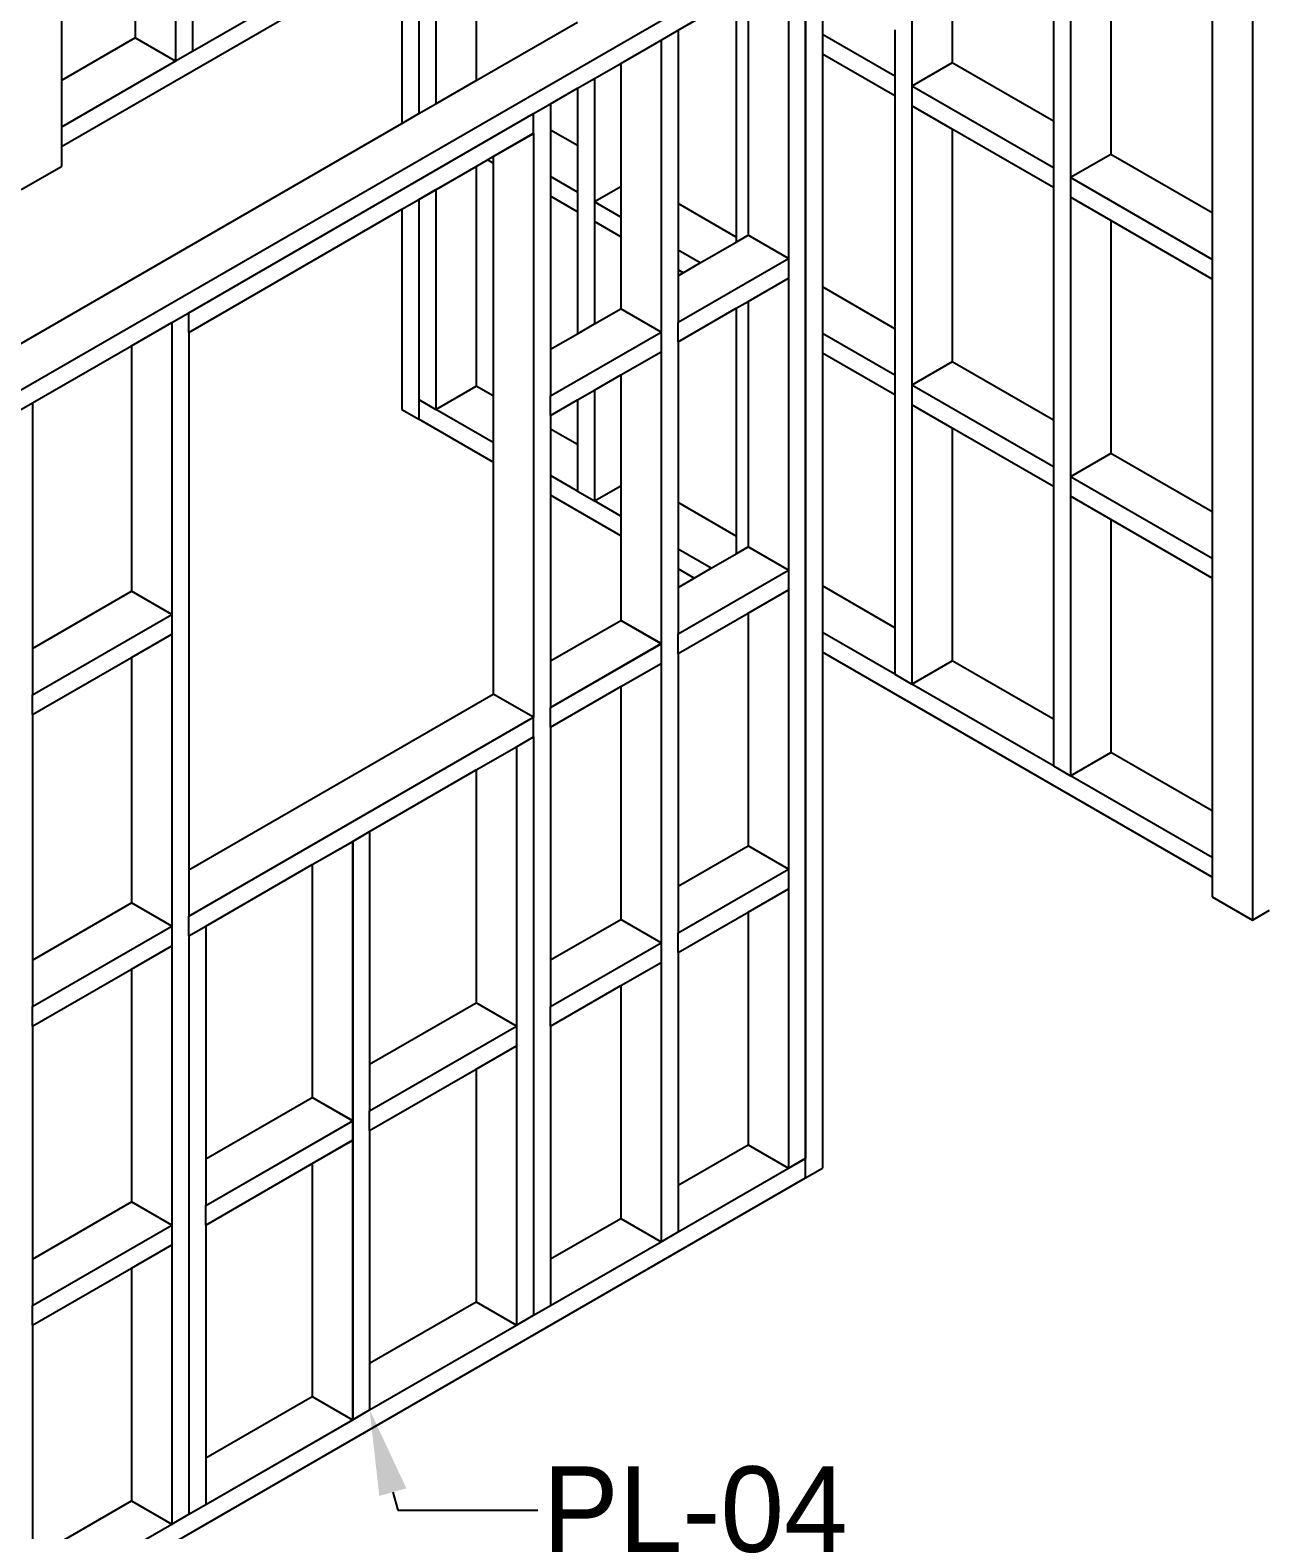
# Model space of a CAD drawing. Header units: millimetres. Extents: x 19458 to 19801, y 4351 to 4752.
# Drawn here: x 19542.993 to 19544.939, y 4521.042 to 4523.411 of the extents above; entities that cross this region are included whole.
import ezdxf
from ezdxf import colors
from ezdxf.entities.mleader import LeaderData, LeaderLine
from ezdxf.math import Vec2, Vec3

# ---------------------------------------------------------------- set-up
doc = ezdxf.new("R2010")
doc.units = ezdxf.units.MM
for name, color, linetype in [('0 @ 0.75', 7, 'Continuous'), ('cotas', 1, 'Continuous'), ('cotas @ 300', 1, 'Continuous'), ('cotas @ 400', 1, 'Continuous'), ('cotas @ 500', 1, 'Continuous')]:
    doc.layers.add(name, color=color, linetype=linetype)
doc.styles.add('century gothic', font='GOTHIC.TTF')
doc.styles.add('COTAS SMC', font='GOTHIC.TTF')
doc.dimstyles.new('ANOTATIVE 100 SMCONSTRUCCIONES', dxfattribs={"dimscale": 0, "dimtxt": 0.18, "dimasz": 0.15, "dimexe": 0.18, "dimexo": 0.09, "dimgap": 0.1, "dimtad": 1, "dimzin": 0, "dimdsep": 46, "dimtxsty": 'century gothic', "dimblk1": 'FLECHA1', "dimblk2": 'FLECHA1', "dimsah": 1, "dimcen": 0.18, "dimdle": 0.075, "dimclrd": 1, "dimclre": 1, "dimclrt": 2, "dimaunit": 1, "dimadec": 0, "dimazin": 0, "dimtfac": 0.75, "dimtix": 1, "dimtmove": 2, "dimatfit": 3, "dimfxl": 0.09, "dimtvp": 1.5, "dimtfill": 1, "dimtolj": 1, "dimtzin": 0, "dimarcsym": 0})
doc.dimstyles.new('PIES SMCONSTRUCCIONES', dxfattribs={"dimscale": 0, "dimtxt": 0.18, "dimasz": 0.2, "dimexe": 0.18, "dimexo": 0, "dimgap": 0.1, "dimtad": 1, "dimdec": 0, "dimlfac": 39.370079, "dimzin": 0, "dimdsep": 46, "dimlunit": 4, "dimtxsty": 'COTAS SMC', "dimblk1": 'FLECHA1', "dimblk2": 'FLECHA1', "dimsah": 1, "dimcen": 0.2, "dimdle": 0.075, "dimclrd": 1, "dimclre": 1, "dimclrt": 2, "dimaunit": 1, "dimadec": 0, "dimazin": 0, "dimtfac": 0.75, "dimtdec": 0, "dimtix": 1, "dimtmove": 2, "dimatfit": 3, "dimfxl": 0.09, "dimtvp": 1.5, "dimtfill": 1, "dimtolj": 1, "dimtzin": 0, "dimarcsym": 0})

# ---------------------------------------------------------------- blocks, each defined once
blk = doc.blocks.new('FLECHA1')
at = {"color": 4}
blk.add_line((-0.246176, -0.248081), (0.248081, 0.25), dxfattribs=at)
at = {"color": 1}
blk.add_line((-1, 0), (0.496162, 0), dxfattribs=at)
blk = doc.blocks.new('*D1568')
at = {"layer": 'cotas', "color": 1, "lineweight": -2, "transparency": 16777216}
for p, q in [((19614.326, 4625.8448), (19614.326, 4700.8448)), ((19570.9836, 4550.8448), (19524.326, 4550.8448)), ((19614.326, 4548.4298), (19614.326, 4550.8448)), ((19570.5339, 4548.4298), (19524.326, 4548.4298)), ((19614.326, 4473.4298), (19614.326, 4398.4298))]:
    blk.add_line(p, q, dxfattribs=at)
at = {"layer": 'Defpoints', "color": 0, "transparency": 16777216}
for p in [(19614.326, 4550.8448), (19615.9836, 4550.8448), (19615.5339, 4548.4298)]:
    blk.add_point(p, dxfattribs=at)
at = {"layer": 'cotas', "color": 1, "lineweight": -2, "transparency": 16777216, "xscale": 75, "yscale": 75, "zscale": 75}
for p, rotation in [((19614.326, 4550.8448), 270), ((19614.326, 4548.4298), 90)]:
    blk.add_blockref('FLECHA1', p, dxfattribs=dict(at, rotation=rotation))
at = {"layer": 'cotas', "color": 2, "transparency": 16777216, "insert": (19517.3376, 4549.6373), "char_height": 90, "attachment_point": 5, "rotation": 90, "style": 'century gothic', "bg_fill": 3, "box_fill_scale": 1.1, "bg_fill_color": 256, "bg_fill_true_color": 13158600, "bg_fill_transparency": 0}
blk.add_mtext('\\A1;2.42', dxfattribs=at)
blk = doc.blocks.new('*D1614')
at = {"layer": 'cotas', "color": 1, "lineweight": -2, "transparency": 16777216}
for p, q in [((19614.326, 4595.8448), (19614.326, 4640.8448)), ((19588.9836, 4550.8448), (19560.326, 4550.8448)), ((19614.326, 4548.4298), (19614.326, 4550.8448)), ((19588.5339, 4548.4298), (19560.326, 4548.4298)), ((19614.326, 4503.4298), (19614.326, 4458.4298))]:
    blk.add_line(p, q, dxfattribs=at)
at = {"layer": 'Defpoints', "color": 0, "transparency": 16777216}
for p in [(19614.326, 4550.8448), (19615.9836, 4550.8448), (19615.5339, 4548.4298)]:
    blk.add_point(p, dxfattribs=at)
at = {"layer": 'cotas', "color": 1, "lineweight": -2, "transparency": 16777216, "xscale": 45, "yscale": 45, "zscale": 45}
for p, rotation in [((19614.326, 4550.8448), 270), ((19614.326, 4548.4298), 90)]:
    blk.add_blockref('FLECHA1', p, dxfattribs=dict(at, rotation=rotation))
at = {"layer": 'cotas', "color": 2, "transparency": 16777216, "insert": (19556.133, 4549.6373), "char_height": 54, "attachment_point": 5, "rotation": 90, "style": 'century gothic', "bg_fill": 3, "box_fill_scale": 1.1, "bg_fill_color": 256, "bg_fill_true_color": 13158600, "bg_fill_transparency": 0}
blk.add_mtext('\\A1;2.42', dxfattribs=at)
blk = doc.blocks.new('*D1620')
at = {"layer": 'cotas', "color": 1, "lineweight": -2, "transparency": 16777216}
for p, q in [((19614.326, 4610.8448), (19614.326, 4670.8448)), ((19579.9836, 4550.8448), (19542.326, 4550.8448)), ((19614.326, 4548.4298), (19614.326, 4550.8448)), ((19579.5339, 4548.4298), (19542.326, 4548.4298)), ((19614.326, 4488.4298), (19614.326, 4428.4298))]:
    blk.add_line(p, q, dxfattribs=at)
at = {"layer": 'Defpoints', "color": 0, "transparency": 16777216}
for p in [(19614.326, 4550.8448), (19615.9836, 4550.8448), (19615.5339, 4548.4298)]:
    blk.add_point(p, dxfattribs=at)
at = {"layer": 'cotas', "color": 1, "lineweight": -2, "transparency": 16777216, "xscale": 60, "yscale": 60, "zscale": 60}
for p, rotation in [((19614.326, 4550.8448), 270), ((19614.326, 4548.4298), 90)]:
    blk.add_blockref('FLECHA1', p, dxfattribs=dict(at, rotation=rotation))
at = {"layer": 'cotas', "color": 2, "transparency": 16777216, "insert": (19536.7353, 4549.6373), "char_height": 72, "attachment_point": 5, "rotation": 90, "style": 'century gothic', "bg_fill": 3, "box_fill_scale": 1.1, "bg_fill_color": 256, "bg_fill_true_color": 13158600, "bg_fill_transparency": 0}
blk.add_mtext('\\A1;2.42', dxfattribs=at)
blk = doc.blocks.new('*D1623')
at = {"layer": 'cotas', "color": 1, "lineweight": -2, "transparency": 16777216}
for p, q in [((19620.0128, 4651.7533), (19620.0128, 4751.7533)), ((19620.4168, 4551.7533), (19530.0128, 4551.7533)), ((19620.0128, 4550.5333), (19620.0128, 4551.7533)), ((19620.4168, 4550.5333), (19530.0128, 4550.5333)), ((19620.0128, 4450.5333), (19620.0128, 4350.5333))]:
    blk.add_line(p, q, dxfattribs=at)
at = {"layer": 'Defpoints', "color": 0, "transparency": 16777216}
for p in [(19620.0128, 4551.7533), (19620.4168, 4551.7533), (19620.4168, 4550.5333)]:
    blk.add_point(p, dxfattribs=at)
at = {"layer": 'cotas', "color": 1, "lineweight": -2, "transparency": 16777216, "xscale": 100, "yscale": 100, "zscale": 100}
for p, rotation in [((19620.0128, 4551.7533), 270), ((19620.0128, 4550.5333), 90)]:
    blk.add_blockref('FLECHA1', p, dxfattribs=dict(at, rotation=rotation))
at = {"layer": 'cotas', "color": 2, "transparency": 16777216, "insert": (19523.8809, 4551.1433), "char_height": 90, "attachment_point": 5, "rotation": 90, "style": 'COTAS SMC', "bg_fill": 3, "box_fill_scale": 1.1, "bg_fill_color": 256, "bg_fill_true_color": 13158600, "bg_fill_transparency": 0}
blk.add_mtext("\\A1;4'", dxfattribs=at)
blk = doc.blocks.new('*D1667')
at = {"layer": 'cotas', "color": 1, "lineweight": -2, "transparency": 16777216}
for p, q in [((19620.0128, 4611.7533), (19620.0128, 4671.7533)), ((19620.4168, 4551.7533), (19566.0128, 4551.7533)), ((19620.0128, 4550.5333), (19620.0128, 4551.7533)), ((19620.4168, 4550.5333), (19566.0128, 4550.5333)), ((19620.0128, 4490.5333), (19620.0128, 4430.5333))]:
    blk.add_line(p, q, dxfattribs=at)
at = {"layer": 'Defpoints', "color": 0, "transparency": 16777216}
for p in [(19620.0128, 4551.7533), (19620.4168, 4551.7533), (19620.4168, 4550.5333)]:
    blk.add_point(p, dxfattribs=at)
at = {"layer": 'cotas', "color": 1, "lineweight": -2, "transparency": 16777216, "xscale": 60, "yscale": 60, "zscale": 60}
for p, rotation in [((19620.0128, 4551.7533), 270), ((19620.0128, 4550.5333), 90)]:
    blk.add_blockref('FLECHA1', p, dxfattribs=dict(at, rotation=rotation))
at = {"layer": 'cotas', "color": 2, "transparency": 16777216, "insert": (19562.3337, 4551.1433), "char_height": 54, "attachment_point": 5, "rotation": 90, "style": 'COTAS SMC', "bg_fill": 3, "box_fill_scale": 1.1, "bg_fill_color": 256, "bg_fill_true_color": 13158600, "bg_fill_transparency": 0}
blk.add_mtext("\\A1;4'", dxfattribs=at)
blk = doc.blocks.new('*D1673')
at = {"layer": 'cotas', "color": 1, "lineweight": -2, "transparency": 16777216}
for p, q in [((19620.0128, 4631.7533), (19620.0128, 4711.7533)), ((19620.4168, 4551.7533), (19548.0128, 4551.7533)), ((19620.0128, 4550.5333), (19620.0128, 4551.7533)), ((19620.4168, 4550.5333), (19548.0128, 4550.5333)), ((19620.0128, 4470.5333), (19620.0128, 4390.5333))]:
    blk.add_line(p, q, dxfattribs=at)
at = {"layer": 'Defpoints', "color": 0, "transparency": 16777216}
for p in [(19620.0128, 4551.7533), (19620.4168, 4551.7533), (19620.4168, 4550.5333)]:
    blk.add_point(p, dxfattribs=at)
at = {"layer": 'cotas', "color": 1, "lineweight": -2, "transparency": 16777216, "xscale": 80, "yscale": 80, "zscale": 80}
for p, rotation in [((19620.0128, 4551.7533), 270), ((19620.0128, 4550.5333), 90)]:
    blk.add_blockref('FLECHA1', p, dxfattribs=dict(at, rotation=rotation))
at = {"layer": 'cotas', "color": 2, "transparency": 16777216, "insert": (19543.1073, 4551.1433), "char_height": 72, "attachment_point": 5, "rotation": 90, "style": 'COTAS SMC', "bg_fill": 3, "box_fill_scale": 1.1, "bg_fill_color": 256, "bg_fill_true_color": 13158600, "bg_fill_transparency": 0}
blk.add_mtext("\\A1;4'", dxfattribs=at)
blk = doc.blocks.new('ISO GENERAL')
at = {"color": 250}
for p, q in [((0.557, 2.1133), (0.557, 0.6673)), ((1.8729, 1.3225), (1.8729, -0.6061)), ((0.1728, 1.1912), (0.1728, 0.75)), ((0.1092, 1.1544), (0.1092, 0.7868)), ((0.5839, 1.1136), (0.5839, 0.6828)), ((-0.0073, 1.0872), (-0.0073, 0.7195)), ((1.3989, 1.0488), (1.3989, 0.7475)), ((1.5588, 1.0532), (1.5588, 0.6552)), ((1.5857, 1.0376), (1.5857, 0.5662)), ((1.3352, 1.0121), (1.3352, 0.7108)), ((1.6493, 1.0009), (1.6493, 0.6029)), ((0.6475, 0.9931), (0.6475, 0.7195)), ((-0.8208, -0.2017), (1.1672, 0.9461)), ((0.5301, 0.9253), (-0.0073, 0.615)), ((0.5301, 0.9253), (0.5301, 0.6518)), ((1.1672, -1.0135), (1.1672, 0.9461)), ((1.1672, 0.9151), (1.1672, -0.9825)), ((1.8093, 0.9085), (1.8093, 0.5106)), ((0.4165, 0.8907), (0.1997, 0.7655)), ((1.1404, 0.8996), (1.1404, 0.4385)), ((1.0767, 0.8628), (1.0767, 0.4752)), ((1.1941, 0.8658), (1.1941, 0.7923)), ((0.1997, 0.839), (0.1997, 0.7655)), ((0.9661, 0.7989), (1.0474, 0.8459)), ((1.0579, 0.8399), (1.0579, 0.4722)), ((0.6475, 0.7195), (0.8074, 0.8119)), ((0.1092, 0.7868), (-0.0073, 0.7195)), ((0.1728, 0.75), (0.1092, 0.7868)), ((0.8755, 0.7467), (0.9392, 0.7834)), ((0.9392, 0.7834), (0.9661, 0.7989)), ((0.9392, 0.7834), (0.9392, 0.3223)), ((0.9661, 0.7989), (0.9661, 0.5252)), ((1.3084, 0.7263), (1.1941, 0.7923)), ((1.1941, 0.7923), (1.1941, 0.7613)), ((1.3084, 0.7998), (1.3084, 0.7263)), ((0.1997, 0.7655), (0.1728, 0.75)), ((1.3084, 0.6953), (1.1941, 0.7613)), ((1.1941, 0.7613), (1.1941, 0.3936)), ((0.1728, 0.75), (-0.0073, 0.6461)), ((0.8343, 0.7229), (0.8755, 0.7467)), ((0.8755, 0.7467), (0.8755, 0.5516)), ((1.3989, 0.7475), (1.3352, 0.7108)), ((1.5588, 0.6552), (1.3989, 0.7475)), ((-0.0073, 0.7195), (-0.0073, 0.6461)), ((0.5839, 0.6828), (0.6475, 0.7195)), ((0.8074, 0.7074), (0.8343, 0.7229)), ((0.8343, 0.7229), (0.8343, 0.5278)), ((1.3084, 0.7263), (1.3084, 0.6953)), ((1.5588, 0.5817), (1.3352, 0.7108)), ((1.3352, 0.7108), (1.3352, 0.6798)), ((0.7649, 0.6828), (0.8074, 0.7074)), ((0.8074, 0.7074), (0.8074, 0.6168)), ((1.3084, 0.6953), (1.3084, 0.3276)), ((0.1935, 0.3529), (0.738, 0.6673)), ((0.5301, 0.6518), (0.557, 0.6673)), ((0.557, 0.6673), (0.5839, 0.6828)), ((0.738, 0.6673), (0.7649, 0.6828)), ((0.738, 0.6362), (0.738, 0.6673)), ((0.7649, 0.6828), (0.7649, 0.6414)), ((1.3989, 0.643), (1.3352, 0.6798)), ((1.3352, 0.6798), (1.3352, 0.2386)), ((-0.8844, -0.1649), (0.5301, 0.6518)), ((-0.0073, 0.6461), (-0.0073, 0.615)), ((0.8074, 0.6168), (0.7649, 0.6414)), ((0.7649, 0.6414), (0.7649, 0.5679)), ((1.3989, 0.643), (1.3989, 0.2754)), ((1.5588, 0.5507), (1.3989, 0.643)), ((1.5588, 0.6552), (1.5588, 0.5817)), ((0.6744, 0.5995), (0.738, 0.6362)), ((0.738, 0.6362), (0.738, -0.2859)), ((0.8074, 0.6168), (0.8074, 0.5433)), ((-0.0073, 0.615), (-0.0073, 0.584)), ((0.6475, 0.584), (0.6654, 0.5943)), ((0.6654, 0.5943), (0.6744, 0.5995)), ((0.6744, 0.5891), (0.6654, 0.5943)), ((0.6744, 0.5995), (0.6744, 0.5891)), ((1.6493, 0.6029), (1.5857, 0.5662)), ((1.8093, 0.5106), (1.6493, 0.6029)), ((-0.0709, 0.5473), (-0.0073, 0.584)), ((0.5839, 0.5472), (0.6475, 0.584)), ((0.6475, 0.584), (0.6475, 0.237)), ((0.6744, 0.5891), (0.6744, 0.2215)), ((1.5588, 0.5817), (1.5588, 0.5507)), ((0.557, 0.5317), (0.5839, 0.5472)), ((0.5839, 0.5472), (0.5839, 0.2002)), ((0.8074, 0.5433), (0.7649, 0.5679)), ((0.7649, 0.5679), (0.7649, 0.5369)), ((0.8755, 0.5516), (0.8343, 0.5278)), ((0.8755, 0.5516), (0.8755, 0.504)), ((1.5588, 0.5507), (1.5588, 0.183)), ((1.8093, 0.4371), (1.5857, 0.5662)), ((1.5857, 0.5662), (1.5857, 0.5352)), ((0.5301, 0.5162), (0.557, 0.5317)), ((0.557, 0.5317), (0.557, 0.2158)), ((0.8074, 0.5123), (0.7649, 0.5369)), ((0.7649, 0.5369), (0.7649, 0.2952)), ((0.8074, 0.5433), (0.8074, 0.5123)), ((0.8755, 0.504), (0.8343, 0.5278)), ((0.8343, 0.5278), (0.8343, 0.4968)), ((1.0579, 0.4722), (0.9661, 0.5252)), ((0.9661, 0.5252), (0.9661, 0.4518)), ((1.6493, 0.4984), (1.5857, 0.5352)), ((1.5857, 0.5352), (1.5857, 0.094)), ((0.1935, 0.3219), (0.5301, 0.5162)), ((0.5301, 0.5162), (0.5301, 0.2002)), ((0.8074, 0.5123), (0.8074, 0.3198)), ((0.8755, 0.504), (0.8755, 0.473)), ((1.6493, 0.4984), (1.6493, 0.1308)), ((1.8093, 0.4061), (1.6493, 0.4984)), ((1.8093, 0.5106), (1.8093, 0.4371)), ((0.8755, 0.473), (0.8343, 0.4968)), ((0.8343, 0.4968), (0.8343, 0.3353)), ((1.0579, 0.4644), (1.0767, 0.4752)), ((1.1404, 0.4385), (1.0767, 0.4752)), ((0.8755, 0.473), (0.8755, 0.3591)), ((1.0011, 0.4316), (0.9661, 0.4518)), ((0.9661, 0.4518), (0.9661, 0.4207)), ((1.0011, 0.4316), (1.0579, 0.4644)), ((1.0579, 0.4722), (1.0579, 0.4644)), ((0.9661, 0.3379), (1.1404, 0.4385)), ((0.9742, 0.416), (1.0011, 0.4316)), ((1.1404, 0.4385), (1.1404, 0.4075)), ((1.8093, 0.4371), (1.8093, 0.4061)), ((0.9742, 0.416), (0.9661, 0.4207)), ((0.9661, 0.4207), (0.9661, 0.4113)), ((0.9661, 0.4113), (0.9742, 0.416)), ((0.9661, 0.4113), (0.9661, 0.3379)), ((1.0767, 0.3707), (1.1404, 0.4075)), ((1.1404, 0.4075), (1.1404, -0.0536)), ((1.8093, 0.4061), (1.8093, 0.0384)), ((1.3084, 0.3276), (1.1941, 0.3936)), ((1.1941, 0.3936), (1.1941, 0.3201)), ((0.8343, 0.3353), (0.8755, 0.3591)), ((0.9392, 0.3223), (0.8755, 0.3591)), ((0.9661, 0.3068), (1.0579, 0.3599)), ((1.0579, 0.3599), (1.0767, 0.3707)), ((1.0579, 0.3599), (1.0579, 0)), ((1.0767, 0.3707), (1.0767, -0.0169)), ((0.103, 0.3007), (0.1667, 0.3374)), ((0.1667, 0.3374), (0.1935, 0.3529)), ((0.1667, 0.3374), (0.1667, -0.1237)), ((0.1935, 0.3219), (0.1935, 0.3529)), ((0.8074, 0.3198), (0.8343, 0.3353)), ((0.9661, 0.3068), (0.9661, 0.3379)), ((0.1935, 0.3219), (0.1935, -0.5268)), ((0.7649, 0.2217), (0.9392, 0.3223)), ((0.7649, 0.2952), (0.8074, 0.3198)), ((0.9392, 0.3223), (0.9392, 0.2913)), ((1.3084, 0.2541), (1.1941, 0.3201)), ((1.1941, 0.3201), (1.1941, 0.2891)), ((1.3084, 0.3276), (1.3084, 0.2541)), ((-0.0533, 0.2104), (0.103, 0.3007)), ((0.103, 0.3007), (0.103, -0.0869)), ((0.7649, 0.2952), (0.7649, 0.2217)), ((0.8755, 0.2546), (0.9392, 0.2913)), ((0.9392, 0.2913), (0.9392, -0.1698)), ((0.9661, 0.3068), (0.9661, 0.0531)), ((1.3084, 0.2231), (1.1941, 0.2891)), ((1.1941, 0.2891), (1.1941, -0.0786)), ((1.3989, 0.2754), (1.3352, 0.2386)), ((1.5588, 0.183), (1.3989, 0.2754)), ((0.5839, 0.2002), (0.6475, 0.237)), ((0.6744, 0.2215), (0.6475, 0.237)), ((0.8343, 0.2308), (0.8755, 0.2546)), ((0.8755, 0.2546), (0.8755, 0.0794)), ((1.3084, 0.2541), (1.3084, 0.2231)), ((1.5588, 0.1095), (1.3352, 0.2386)), ((1.3352, 0.2386), (1.3352, 0.2076)), ((0.557, 0.2158), (0.557, 0.1847)), ((0.557, 0.2158), (0.5839, 0.2002)), ((0.6744, 0.2215), (0.6744, 0.148)), ((0.7649, 0.1907), (0.7649, 0.2217)), ((0.7649, 0.1907), (0.8074, 0.2153)), ((0.8074, 0.2153), (0.8343, 0.2308)), ((0.8074, 0.2153), (0.8074, 0.1446)), ((0.8343, 0.2308), (0.8343, 0.0556)), ((1.3084, 0.2231), (1.3084, -0.1446)), ((-0.0802, 0.1949), (-0.0533, 0.2104)), ((-0.0533, 0.2104), (-0.0533, -0.1772)), ((0.5301, 0.2002), (0.557, 0.1847)), ((0.6744, 0.148), (0.5839, 0.2002)), ((0.7649, 0.1907), (0.7649, 0.1692)), ((1.3352, 0.2076), (1.3352, -0.2336)), ((1.3989, 0.1708), (1.3352, 0.2076)), ((0.6744, 0.117), (0.557, 0.1847)), ((0.8074, 0.1446), (0.7649, 0.1692)), ((0.7649, 0.1692), (0.7649, 0.0957)), ((1.3989, 0.1708), (1.3989, -0.1968)), ((1.5588, 0.0785), (1.3989, 0.1708)), ((1.5588, 0.183), (1.5588, 0.1095)), ((0.6744, 0.148), (0.6744, 0.117)), ((0.8074, 0.1446), (0.8074, 0.0711)), ((1.6493, 0.1308), (1.5857, 0.094)), ((1.8093, 0.0384), (1.6493, 0.1308)), ((0.6744, 0.117), (0.6744, -0.2492)), ((0.8074, 0.0711), (0.7649, 0.0957)), ((0.7649, 0.0957), (0.7649, 0.0647)), ((1.5588, 0.1095), (1.5588, 0.0785)), ((0.8074, 0.0711), (0.8343, 0.0556)), ((0.8343, 0.0556), (0.8755, 0.0794)), ((0.8755, 0.0794), (0.8755, 0.0318)), ((1.5588, 0.0785), (1.5588, -0.2892)), ((1.8093, -0.0351), (1.5857, 0.094)), ((1.5857, 0.094), (1.5857, 0.063)), ((0.8755, 0.0008), (0.7649, 0.0647)), ((0.7649, 0.0647), (0.7649, -0.1969)), ((0.8755, 0.0318), (0.8343, 0.0556)), ((1.0579, 0), (0.9661, 0.0531)), ((0.9661, 0.0531), (0.9661, -0.0204)), ((1.6493, 0.0262), (1.5857, 0.063)), ((1.5857, 0.063), (1.5857, -0.3782)), ((0.8755, 0.0318), (0.8755, 0.0008)), ((1.6493, 0.0262), (1.6493, -0.3414)), ((1.8093, -0.0661), (1.6493, 0.0262)), ((1.8093, 0.0384), (1.8093, -0.0351)), ((0.8755, 0.0008), (0.8755, -0.133)), ((1.0579, 0), (1.0579, -0.0277)), ((1.0183, -0.0506), (0.9661, -0.0204)), ((0.9661, -0.0204), (0.9661, -0.0514)), ((1.0579, -0.0277), (1.0767, -0.0169)), ((1.1404, -0.0536), (1.0767, -0.0169)), ((1.0183, -0.0506), (1.0579, -0.0277)), ((1.8093, -0.0351), (1.8093, -0.0661)), ((0.9914, -0.0661), (0.9661, -0.0514)), ((0.9661, -0.0514), (0.9661, -0.0808)), ((0.9661, -0.1542), (1.1404, -0.0536)), ((0.9661, -0.0808), (0.9914, -0.0661)), ((0.9914, -0.0661), (1.0183, -0.0506)), ((1.1404, -0.0536), (1.1404, -0.0846)), ((1.8093, -0.0661), (1.8093, -0.4338)), ((-0.0533, -0.1772), (0.103, -0.0869)), ((0.1667, -0.1237), (0.103, -0.0869)), ((0.9661, -0.0808), (0.9661, -0.1542)), ((1.0767, -0.1214), (1.1404, -0.0846)), ((1.1404, -0.0846), (1.1404, -0.5258)), ((1.3084, -0.1446), (1.1941, -0.0786)), ((1.1941, -0.0786), (1.1941, -0.1521)), ((-0.0533, -0.2507), (0.1667, -0.1237)), ((0.1667, -0.1237), (0.1667, -0.1547)), ((0.7649, -0.1969), (0.8755, -0.133)), ((0.9392, -0.1698), (0.8755, -0.133)), ((0.9661, -0.1853), (1.0767, -0.1214)), ((1.0767, -0.1214), (1.0767, -0.489)), ((0.103, -0.1914), (0.1667, -0.1547)), ((0.1667, -0.1547), (0.1667, -0.6158)), ((0.9661, -0.1853), (0.9661, -0.1542)), ((1.1941, -0.1521), (1.1941, -0.1831)), ((1.3084, -0.2181), (1.1941, -0.1521)), ((1.3084, -0.1446), (1.3084, -0.2181)), ((-0.0533, -0.1772), (-0.0533, -0.2507)), ((0.7649, -0.2704), (0.9392, -0.1698)), ((0.9392, -0.1698), (0.9392, -0.2008)), ((0.9661, -0.1853), (0.9661, -0.5529)), ((1.8093, -0.5383), (1.1941, -0.1831)), ((1.1941, -0.1831), (1.1941, -0.998)), ((-0.0533, -0.2817), (0.103, -0.1914)), ((0.103, -0.1914), (0.103, -0.579)), ((0.7649, -0.1969), (0.7649, -0.2704)), ((0.8755, -0.2375), (0.9392, -0.2008)), ((0.9392, -0.2008), (0.9392, -0.6419)), ((1.3352, -0.2336), (1.3989, -0.1968)), ((1.5588, -0.2892), (1.3989, -0.1968)), ((1.3084, -0.2181), (1.3352, -0.2336)), ((1.5588, -0.3627), (1.3352, -0.2336)), ((-0.0533, -0.2817), (-0.0533, -0.2507)), ((0.1935, -0.5268), (0.6744, -0.2492)), ((0.738, -0.2859), (0.6744, -0.2492)), ((0.7649, -0.3014), (0.8755, -0.2375)), ((0.8755, -0.2375), (0.8755, -0.6052)), ((-0.0533, -0.2817), (-0.0533, -0.6693)), ((0.7649, -0.3014), (0.7649, -0.2704)), ((0.1935, -0.6003), (0.738, -0.2859)), ((0.738, -0.3169), (0.738, -0.2859)), ((0.7649, -0.3014), (0.7649, -0.6691)), ((1.5588, -0.2892), (1.5588, -0.3627)), ((0.7111, -0.3324), (0.738, -0.3169)), ((0.738, -0.3169), (0.738, -1.2303)), ((0.6475, -0.3692), (0.7111, -0.3324)), ((0.7111, -0.3324), (0.7111, -0.7736)), ((1.5857, -0.3782), (1.6493, -0.3414)), ((1.8093, -0.4338), (1.6493, -0.3414)), ((0.4792, -0.4663), (0.6475, -0.3692)), ((0.6475, -0.3692), (0.6475, -0.7369)), ((1.5588, -0.3627), (1.5857, -0.3782)), ((1.8093, -0.5073), (1.5857, -0.3782)), ((1.8093, -0.4338), (1.8093, -0.5073)), ((0.4523, -0.4819), (0.4792, -0.4663)), ((0.4792, -0.4663), (0.4792, -0.834)), ((0.3887, -0.5186), (0.4523, -0.4819)), ((0.4523, -0.4819), (0.4523, -0.923)), ((0.9661, -0.5529), (1.0767, -0.489)), ((1.1404, -0.5258), (1.0767, -0.489)), ((0.2204, -0.6158), (0.3887, -0.5186)), ((0.3887, -0.5186), (0.3887, -0.8863)), ((1.8093, -0.5073), (1.8093, -0.5383)), ((0.1935, -0.5268), (0.1935, -0.6003)), ((0.9661, -0.6264), (1.1404, -0.5258)), ((1.1404, -0.5258), (1.1404, -0.5568)), ((1.8093, -0.5383), (1.8093, -0.5693)), ((0.9661, -0.5529), (0.9661, -0.6264)), ((1.0767, -0.5936), (1.1404, -0.5568)), ((1.1404, -0.5568), (1.1404, -0.998)), ((-0.0533, -0.6693), (0.103, -0.579)), ((0.1667, -0.6158), (0.103, -0.579)), ((1.8093, -0.5693), (1.8729, -0.6061)), ((1.8729, -0.6061), (1.8998, -0.5905)), ((-0.0533, -0.7428), (0.1667, -0.6158)), ((0.1667, -0.6158), (0.1667, -0.6468)), ((0.1935, -0.6313), (0.1935, -0.6003)), ((0.1935, -0.6313), (0.2204, -0.6158)), ((0.2204, -0.6158), (0.2204, -0.9834)), ((0.7649, -0.6691), (0.8755, -0.6052)), ((0.9392, -0.6419), (0.8755, -0.6052)), ((0.9661, -0.6575), (1.0767, -0.5936)), ((1.0767, -0.5936), (1.0767, -0.9612)), ((0.1935, -0.6313), (0.1935, -1.5446)), ((0.9661, -0.6575), (0.9661, -0.6264)), ((0.103, -0.6835), (0.1667, -0.6468)), ((0.1667, -0.6468), (0.1667, -1.0879)), ((0.7649, -0.7426), (0.9392, -0.6419)), ((0.9392, -0.6419), (0.9392, -0.673)), ((0.9661, -0.6575), (0.9661, -1.0251)), ((-0.0533, -0.6693), (-0.0533, -0.7428)), ((-0.0533, -0.7738), (0.103, -0.6835)), ((0.103, -0.6835), (0.103, -1.0512)), ((0.7649, -0.6691), (0.7649, -0.7426)), ((0.8755, -0.7097), (0.9392, -0.673)), ((0.9392, -0.673), (0.9392, -1.1141)), ((0.7649, -0.7736), (0.8755, -0.7097)), ((0.8755, -0.7097), (0.8755, -1.0774)), ((-0.0533, -0.7738), (-0.0533, -0.7428)), ((0.4792, -0.834), (0.6475, -0.7369)), ((0.7111, -0.7736), (0.6475, -0.7369)), ((0.7649, -0.7736), (0.7649, -0.7426)), ((-0.0533, -0.7738), (-0.0533, -1.1415)), ((0.4792, -0.9075), (0.7111, -0.7736)), ((0.7111, -0.7736), (0.7111, -0.8046)), ((0.7649, -0.7736), (0.7649, -1.1413)), ((0.6475, -0.8414), (0.7111, -0.8046)), ((0.7111, -0.8046), (0.7111, -1.2458)), ((0.4792, -0.834), (0.4792, -0.9075)), ((0.4792, -0.9385), (0.6475, -0.8414)), ((0.6475, -0.8414), (0.6475, -1.209)), ((0.2204, -0.9834), (0.3887, -0.8863)), ((0.4523, -0.923), (0.3887, -0.8863)), ((0.2204, -1.0569), (0.4523, -0.923)), ((0.4523, -0.923), (0.4523, -0.954)), ((0.4792, -0.9385), (0.4792, -0.9075)), ((0.4792, -0.9385), (0.4792, -1.3062)), ((0.3887, -0.9908), (0.4523, -0.954)), ((0.4523, -0.954), (0.4523, -1.3952)), ((0.9661, -1.0251), (1.0767, -0.9612)), ((1.0767, -0.9612), (1.1404, -0.998)), ((0.2204, -0.9834), (0.2204, -1.0569)), ((0.2204, -1.0879), (0.3887, -0.9908)), ((0.3887, -0.9908), (0.3887, -1.3585)), ((1.1404, -0.998), (1.1672, -0.9825)), ((1.1672, -1.0135), (1.1672, -0.9825)), ((-0.0607, -1.7224), (1.1672, -1.0135)), ((0.9661, -1.0986), (1.1404, -0.998)), ((1.1672, -1.0135), (1.1941, -0.998)), ((0.9661, -1.0251), (0.9661, -1.0986)), ((-0.0533, -1.1415), (0.103, -1.0512)), ((0.1667, -1.0879), (0.103, -1.0512)), ((0.2204, -1.0879), (0.2204, -1.0569)), ((-0.0533, -1.215), (0.1667, -1.0879)), ((0.1667, -1.0879), (0.1667, -1.119)), ((0.2204, -1.0879), (0.2204, -1.4556)), ((0.7649, -1.1413), (0.8755, -1.0774)), ((0.8755, -1.0774), (0.9392, -1.1141)), ((0.9392, -1.1141), (0.9661, -1.0986)), ((0.103, -1.1557), (0.1667, -1.119)), ((0.1667, -1.119), (0.1667, -1.5601)), ((0.7649, -1.2148), (0.9392, -1.1141)), ((-0.0533, -1.1415), (-0.0533, -1.215)), ((-0.0533, -1.246), (0.103, -1.1557)), ((0.103, -1.1557), (0.103, -1.5234)), ((0.7649, -1.1413), (0.7649, -1.2148)), ((-0.0533, -1.246), (-0.0533, -1.215)), ((0.4792, -1.3062), (0.6475, -1.209)), ((0.6475, -1.209), (0.7111, -1.2458)), ((0.7111, -1.2458), (0.738, -1.2303)), ((0.738, -1.2303), (0.7649, -1.2148)), ((-0.0533, -1.246), (-0.0533, -1.6137)), ((0.4792, -1.3797), (0.7111, -1.2458)), ((0.4792, -1.3062), (0.4792, -1.3797)), ((0.2204, -1.4556), (0.3887, -1.3585)), ((0.3887, -1.3585), (0.4523, -1.3952)), ((0.2204, -1.5291), (0.4523, -1.3952)), ((0.4523, -1.3952), (0.4792, -1.3797)), ((0.2204, -1.4556), (0.2204, -1.5291)), ((-0.0533, -1.6137), (0.103, -1.5234)), ((0.103, -1.5234), (0.1667, -1.5601)), ((0.1935, -1.5446), (0.2204, -1.5291)), ((-0.0533, -1.6871), (0.1667, -1.5601)), ((0.1667, -1.5601), (0.1935, -1.5446))]:
    blk.add_line(p, q, dxfattribs=at)
blk = doc.blocks.new('GTRF')
at = {"color": 2}
for p, q in [((0.9004, -13.3232), (2.8885, -12.1754)), ((2.8885, -14.135), (2.8885, -12.1754)), ((2.8616, -12.2219), (2.8616, -12.683)), ((2.8885, -12.2064), (2.8885, -14.1039)), ((2.7979, -12.2587), (2.7979, -12.6463)), ((2.6873, -12.3226), (2.7687, -12.2756)), ((2.3687, -12.402), (2.5287, -12.3096)), ((2.5968, -12.3748), (2.6604, -12.3381)), ((2.6604, -12.3381), (2.6873, -12.3226)), ((2.6604, -12.3381), (2.6604, -12.7991)), ((2.6873, -12.3226), (2.6873, -12.5962)), ((2.5555, -12.3986), (2.5968, -12.3748)), ((2.5968, -12.3748), (2.5968, -12.5699)), ((2.3051, -12.4387), (2.3687, -12.402)), ((2.5287, -12.4141), (2.5555, -12.3986)), ((2.4861, -12.4387), (2.5287, -12.4141)), ((1.9148, -12.7686), (2.4592, -12.4542)), ((2.2513, -12.4697), (2.2782, -12.4542)), ((2.2782, -12.4542), (2.3051, -12.4387)), ((2.4592, -12.4542), (2.4861, -12.4387)), ((2.4592, -12.4852), (2.4592, -12.4542)), ((2.4861, -12.4387), (2.4861, -12.4801)), ((0.8368, -13.2864), (2.2513, -12.4697)), ((2.4861, -12.4801), (2.4861, -12.5536)), ((2.3956, -12.522), (2.4592, -12.4852)), ((2.4592, -12.4852), (2.4592, -13.4074)), ((2.3687, -12.5375), (2.3866, -12.5272)), ((2.3866, -12.5272), (2.3956, -12.522)), ((2.3956, -12.522), (2.3956, -12.5324)), ((2.3051, -12.5742), (2.3687, -12.5375)), ((2.3956, -12.5324), (2.3956, -12.9)), ((2.4861, -12.5536), (2.4861, -12.5846)), ((2.2782, -12.5898), (2.3051, -12.5742)), ((2.5968, -12.5699), (2.5968, -12.6175)), ((2.2513, -12.6053), (2.2782, -12.5898)), ((2.4861, -12.5846), (2.4861, -12.8263)), ((2.6873, -12.5962), (2.6873, -12.6697)), ((1.9148, -12.7996), (2.2513, -12.6053)), ((2.5968, -12.6175), (2.5968, -12.6485)), ((2.5968, -12.6485), (2.5968, -12.7624)), ((2.7791, -12.6571), (2.7979, -12.6463)), ((2.8616, -12.683), (2.7979, -12.6463)), ((2.6873, -12.6697), (2.6873, -12.7008)), ((2.7223, -12.6899), (2.7791, -12.6571)), ((2.6873, -12.7836), (2.8616, -12.683)), ((2.6954, -12.7055), (2.7223, -12.6899)), ((2.8616, -12.683), (2.8616, -12.714)), ((2.6873, -12.7008), (2.6873, -12.7101)), ((2.6873, -12.7101), (2.6954, -12.7055)), ((2.6873, -12.7101), (2.6873, -12.7836)), ((2.7979, -12.7508), (2.8616, -12.714)), ((2.8616, -12.714), (2.8616, -13.1751)), ((2.5555, -12.7862), (2.5968, -12.7624)), ((2.6604, -12.7991), (2.5968, -12.7624)), ((2.6873, -12.8147), (2.7791, -12.7616)), ((2.7791, -12.7616), (2.7979, -12.7508)), ((2.7979, -12.7508), (2.7979, -13.1384)), ((1.8243, -12.8208), (1.8879, -12.7841)), ((1.8879, -12.7841), (1.9148, -12.7686)), ((1.8879, -12.7841), (1.8879, -13.2452)), ((1.9148, -12.7996), (1.9148, -12.7686)), ((2.5287, -12.8017), (2.5555, -12.7862)), ((2.6873, -12.8147), (2.6873, -12.7836)), ((1.9148, -12.7996), (1.9148, -13.6483)), ((2.4861, -12.8998), (2.6604, -12.7991)), ((2.4861, -12.8263), (2.5287, -12.8017)), ((2.6604, -12.7991), (2.6604, -12.8302)), ((2.6873, -12.8147), (2.6873, -13.0684)), ((1.6679, -12.9111), (1.8243, -12.8208)), ((1.8243, -12.8208), (1.8243, -13.2084)), ((2.4861, -12.8263), (2.4861, -12.8998)), ((2.5968, -12.8669), (2.6604, -12.8302)), ((2.6604, -12.8302), (2.6604, -13.2912)), ((2.5555, -12.8907), (2.5968, -12.8669)), ((2.5968, -12.8669), (2.5968, -13.0421)), ((2.3956, -12.9), (2.3956, -12.9735)), ((2.4861, -12.9308), (2.4861, -12.8998)), ((2.4861, -12.9308), (2.5287, -12.9062)), ((2.5287, -12.9062), (2.5555, -12.8907)), ((1.641, -12.9266), (1.6679, -12.9111)), ((1.6679, -12.9111), (1.6679, -13.2987)), ((2.4861, -12.9308), (2.4861, -12.9523)), ((2.4861, -12.9523), (2.4861, -13.0258)), ((2.3956, -12.9735), (2.3956, -13.0045)), ((2.3956, -13.0045), (2.3956, -13.3707)), ((2.4861, -13.0258), (2.4861, -13.0568)), ((2.5968, -13.0421), (2.5968, -13.0897)), ((2.4861, -13.0568), (2.4861, -13.3184)), ((2.6873, -13.0684), (2.6873, -13.1419)), ((2.5968, -13.0897), (2.5968, -13.1207)), ((2.5968, -13.1207), (2.5968, -13.2545)), ((2.6873, -13.1419), (2.6873, -13.1729)), ((2.7791, -13.1492), (2.7979, -13.1384)), ((2.8616, -13.1751), (2.7979, -13.1384)), ((2.7395, -13.1721), (2.7791, -13.1492)), ((2.6873, -13.1729), (2.6873, -13.2023)), ((2.6873, -13.2757), (2.8616, -13.1751)), ((2.6873, -13.2023), (2.7127, -13.1876)), ((2.7127, -13.1876), (2.7395, -13.1721)), ((2.8616, -13.1751), (2.8616, -13.2061)), ((1.6679, -13.2987), (1.8243, -13.2084)), ((1.8879, -13.2452), (1.8243, -13.2084)), ((2.6873, -13.2023), (2.6873, -13.2757)), ((2.7979, -13.2429), (2.8616, -13.2061)), ((2.8616, -13.2061), (2.8616, -13.6473)), ((1.6679, -13.3722), (1.8879, -13.2452)), ((1.8879, -13.2452), (1.8879, -13.2762)), ((2.4861, -13.3184), (2.5968, -13.2545)), ((2.6604, -13.2912), (2.5968, -13.2545)), ((2.6873, -13.3068), (2.7979, -13.2429)), ((2.7979, -13.2429), (2.7979, -13.6105)), ((1.8243, -13.3129), (1.8879, -13.2762)), ((1.8879, -13.2762), (1.8879, -13.7373)), ((2.6873, -13.3068), (2.6873, -13.2757)), ((1.6679, -13.2987), (1.6679, -13.3722)), ((2.4861, -13.3919), (2.6604, -13.2912)), ((2.6604, -13.2912), (2.6604, -13.3223)), ((2.6873, -13.3068), (2.6873, -13.6744)), ((1.6679, -13.4032), (1.8243, -13.3129)), ((1.8243, -13.3129), (1.8243, -13.7005)), ((2.4861, -13.3184), (2.4861, -13.3919)), ((2.5968, -13.359), (2.6604, -13.3223)), ((2.6604, -13.3223), (2.6604, -13.7634)), ((2.4861, -13.4229), (2.5968, -13.359)), ((2.5968, -13.359), (2.5968, -13.7267)), ((1.6679, -13.4032), (1.6679, -13.3722)), ((1.9148, -13.6483), (2.3956, -13.3707)), ((2.4592, -13.4074), (2.3956, -13.3707)), ((1.6679, -13.4032), (1.6679, -13.7908)), ((1.9148, -13.7217), (2.4592, -13.4074)), ((2.4592, -13.4384), (2.4592, -13.4074)), ((2.4861, -13.4229), (2.4861, -13.3919)), ((2.4861, -13.4229), (2.4861, -13.7906)), ((2.3687, -13.4907), (2.4324, -13.4539)), ((2.4324, -13.4539), (2.4592, -13.4384)), ((2.4324, -13.4539), (2.4324, -13.8951)), ((2.4592, -13.4384), (2.4592, -14.3518)), ((2.2004, -13.5878), (2.3687, -13.4907)), ((2.3687, -13.4907), (2.3687, -13.8583)), ((2.1736, -13.6034), (2.2004, -13.5878)), ((2.2004, -13.5878), (2.2004, -13.9555)), ((2.1099, -13.6401), (2.1736, -13.6034)), ((2.1736, -13.6034), (2.1736, -14.0445)), ((2.6873, -13.6744), (2.7979, -13.6105)), ((2.8616, -13.6473), (2.7979, -13.6105)), ((1.9416, -13.7373), (2.1099, -13.6401)), ((2.1099, -13.6401), (2.1099, -14.0078)), ((1.9148, -13.6483), (1.9148, -13.7217)), ((2.6873, -13.7479), (2.8616, -13.6473)), ((2.8616, -13.6473), (2.8616, -13.6783)), ((2.6873, -13.6744), (2.6873, -13.7479)), ((2.7979, -13.7151), (2.8616, -13.6783)), ((2.8616, -13.6783), (2.8616, -14.1195)), ((1.6679, -13.7908), (1.8243, -13.7005)), ((1.8879, -13.7373), (1.8243, -13.7005)), ((2.6873, -13.7789), (2.7979, -13.7151)), ((2.7979, -13.7151), (2.7979, -14.0827)), ((1.6679, -13.8643), (1.8879, -13.7373)), ((1.8879, -13.7373), (1.8879, -13.7683)), ((1.9148, -13.7528), (1.9148, -13.7217)), ((1.9148, -13.7528), (1.9416, -13.7373)), ((1.9416, -13.7373), (1.9416, -14.1049)), ((2.4861, -13.7906), (2.5968, -13.7267)), ((2.6604, -13.7634), (2.5968, -13.7267)), ((1.9148, -13.7528), (1.9148, -14.6661)), ((2.6873, -13.7789), (2.6873, -13.7479)), ((1.8243, -13.805), (1.8879, -13.7683)), ((1.8879, -13.7683), (1.8879, -14.2094)), ((2.4861, -13.8641), (2.6604, -13.7634)), ((2.6604, -13.7634), (2.6604, -13.7945)), ((2.6873, -13.7789), (2.6873, -14.1466)), ((1.6679, -13.7908), (1.6679, -13.8643)), ((1.6679, -13.8953), (1.8243, -13.805)), ((1.8243, -13.805), (1.8243, -14.1727)), ((2.4861, -13.7906), (2.4861, -13.8641)), ((2.5968, -13.8312), (2.6604, -13.7945)), ((2.6604, -13.7945), (2.6604, -14.2356)), ((2.4861, -13.8951), (2.5968, -13.8312)), ((2.5968, -13.8312), (2.5968, -14.1989)), ((1.6679, -13.8953), (1.6679, -13.8643)), ((2.2004, -13.9555), (2.3687, -13.8583)), ((2.4324, -13.8951), (2.3687, -13.8583)), ((2.4861, -13.8951), (2.4861, -13.8641)), ((1.6679, -13.8953), (1.6679, -14.263)), ((2.2004, -14.029), (2.4324, -13.8951)), ((2.4324, -13.8951), (2.4324, -13.9261)), ((2.4861, -13.8951), (2.4861, -14.2628)), ((2.3687, -13.9629), (2.4324, -13.9261)), ((2.4324, -13.9261), (2.4324, -14.3673)), ((2.2004, -13.9555), (2.2004, -14.029)), ((2.2004, -14.06), (2.3687, -13.9629)), ((2.3687, -13.9629), (2.3687, -14.3305)), ((1.9416, -14.1049), (2.1099, -14.0078)), ((2.1736, -14.0445), (2.1099, -14.0078)), ((1.9416, -14.1784), (2.1736, -14.0445)), ((2.1736, -14.0445), (2.1736, -14.0755)), ((2.2004, -14.06), (2.2004, -14.029)), ((2.2004, -14.06), (2.2004, -14.4277)), ((2.1099, -14.1123), (2.1736, -14.0755)), ((2.1736, -14.0755), (2.1736, -14.5167)), ((2.6873, -14.1466), (2.7979, -14.0827)), ((2.7979, -14.0827), (2.8616, -14.1195)), ((1.9416, -14.1049), (1.9416, -14.1784)), ((1.9416, -14.2094), (2.1099, -14.1123)), ((2.1099, -14.1123), (2.1099, -14.4799)), ((2.8616, -14.1195), (2.8885, -14.1039)), ((2.8885, -14.135), (2.8885, -14.1039)), ((1.6606, -14.8439), (2.8885, -14.135)), ((2.6873, -14.2201), (2.8616, -14.1195)), ((2.6873, -14.1466), (2.6873, -14.2201)), ((1.6679, -14.263), (1.8243, -14.1727)), ((1.8879, -14.2094), (1.8243, -14.1727)), ((1.9416, -14.2094), (1.9416, -14.1784)), ((1.6679, -14.3365), (1.8879, -14.2094)), ((1.8879, -14.2094), (1.8879, -14.2405)), ((1.9416, -14.2094), (1.9416, -14.5771)), ((2.4861, -14.2628), (2.5968, -14.1989)), ((2.5968, -14.1989), (2.6604, -14.2356)), ((2.4861, -14.3362), (2.6604, -14.2356)), ((2.6604, -14.2356), (2.6873, -14.2201)), ((1.8243, -14.2772), (1.8879, -14.2405)), ((1.8879, -14.2405), (1.8879, -14.6816)), ((1.6679, -14.263), (1.6679, -14.3365)), ((1.6679, -14.3675), (1.8243, -14.2772)), ((1.8243, -14.2772), (1.8243, -14.6449)), ((2.4861, -14.2628), (2.4861, -14.3362)), ((2.2004, -14.4277), (2.3687, -14.3305)), ((2.3687, -14.3305), (2.4324, -14.3673)), ((1.6679, -14.3675), (1.6679, -14.3365)), ((2.4324, -14.3673), (2.4592, -14.3518)), ((2.4592, -14.3518), (2.4861, -14.3362)), ((1.6679, -14.3675), (1.6679, -14.7352)), ((2.2004, -14.5012), (2.4324, -14.3673)), ((2.2004, -14.4277), (2.2004, -14.5012)), ((1.9416, -14.5771), (2.1099, -14.4799)), ((2.1099, -14.4799), (2.1736, -14.5167)), ((1.9416, -14.6506), (2.1736, -14.5167)), ((2.1736, -14.5167), (2.2004, -14.5012)), ((1.9416, -14.5771), (1.9416, -14.6506)), ((1.6679, -14.7352), (1.8243, -14.6449)), ((1.8243, -14.6449), (1.8879, -14.6816)), ((1.9148, -14.6661), (1.9416, -14.6506)), ((1.6679, -14.8086), (1.8879, -14.6816)), ((1.8879, -14.6816), (1.9148, -14.6661))]:
    blk.add_line(p, q, dxfattribs=at)
blk = doc.blocks.new('*U1729')
at = {"layer": 'cotas @ 500'}
dim = blk.add_linear_dim(base=(19614.3260382735, 4550.8448237801), p1=(19615.5338597089, 4548.4298237801), p2=(19615.9836080801, 4550.8448237801), angle=90, dimstyle='ANOTATIVE 100 SMCONSTRUCCIONES', override={"dimscale": 500, "dimtix": 1, "dimtofl": 1, "dimtmove": 1, "dimatfit": 1}, dxfattribs=at)
dim.commit()
dim.dimension.update_dxf_attribs({"geometry": '*D1568', "text_midpoint": (19517.3375950376, 4549.6373237801)})
at = {"layer": 'cotas @ 300'}
dim = blk.add_linear_dim(base=(19614.3260382735, 4550.8448237801), p1=(19615.5338597089, 4548.4298237801), p2=(19615.9836080801, 4550.8448237801), angle=90, dimstyle='ANOTATIVE 100 SMCONSTRUCCIONES', override={"dimscale": 300, "dimtix": 1, "dimtofl": 1, "dimtmove": 1, "dimatfit": 1}, dxfattribs=at)
dim.commit()
dim.dimension.update_dxf_attribs({"geometry": '*D1614', "text_midpoint": (19556.132972332, 4549.6373237801)})
at = {"layer": 'cotas @ 400'}
dim = blk.add_linear_dim(base=(19614.3260382735, 4550.8448237801), p1=(19615.5338597089, 4548.4298237801), p2=(19615.9836080801, 4550.8448237801), angle=90, dimstyle='ANOTATIVE 100 SMCONSTRUCCIONES', override={"dimscale": 400, "dimtix": 1, "dimtofl": 1, "dimtmove": 1, "dimatfit": 1}, dxfattribs=at)
dim.commit()
dim.dimension.update_dxf_attribs({"geometry": '*D1620', "text_midpoint": (19536.7352836848, 4549.6373237801)})
blk = doc.blocks.new('*U1731')
at = {"layer": 'cotas @ 500'}
dim = blk.add_linear_dim(base=(19620.0128, 4551.7533), p1=(19620.4168, 4550.5333), p2=(19620.4168, 4551.7533), angle=90, dimstyle='PIES SMCONSTRUCCIONES', override={"dimscale": 500, "dimtix": 1, "dimtofl": 1, "dimtmove": 2, "dimatfit": 3}, dxfattribs=at)
dim.commit()
dim.dimension.update_dxf_attribs({"geometry": '*D1623', "text_midpoint": (19523.8809, 4551.1433)})
at = {"layer": 'cotas @ 300'}
dim = blk.add_linear_dim(base=(19620.0128, 4551.7533), p1=(19620.4168, 4550.5333), p2=(19620.4168, 4551.7533), angle=90, dimstyle='PIES SMCONSTRUCCIONES', override={"dimscale": 300, "dimtix": 1, "dimtofl": 1, "dimtmove": 2, "dimatfit": 3}, dxfattribs=at)
dim.commit()
dim.dimension.update_dxf_attribs({"geometry": '*D1667', "text_midpoint": (19562.3337, 4551.1433)})
at = {"layer": 'cotas @ 400'}
dim = blk.add_linear_dim(base=(19620.0128, 4551.7533), p1=(19620.4168, 4550.5333), p2=(19620.4168, 4551.7533), angle=90, dimstyle='PIES SMCONSTRUCCIONES', override={"dimscale": 400, "dimtix": 1, "dimtofl": 1, "dimtmove": 2, "dimatfit": 3}, dxfattribs=at)
dim.commit()
dim.dimension.update_dxf_attribs({"geometry": '*D1673', "text_midpoint": (19543.1073, 4551.1433)})

msp = doc.modelspace()

# ---------------------------------------------------------------- block references
at = {"layer": 'cotas'}
msp.add_blockref('*U1729', (0, 0), dxfattribs=at)

# ---------------------------------------------------------------- next in the draw order: block references
msp.add_blockref('*U1731', (0, 0), dxfattribs=at)

# ---------------------------------------------------------------- next in the draw order: block references
for name, p in [('ISO GENERAL', (19543.05, 4522.6118)), ('GTRF', (19541.3288, 4535.7333))]:
    msp.add_blockref(name, p)

# ---------------------------------------------------------------- next in the draw order: leaders
at = {"layer": '0 @ 0.75'}
ml = msp.add_multileader_mtext('Standard', dxfattribs=at)
ml.set_content('PL-04', color=2, style='century gothic')
ml.set_leader_properties(color=1)
ml.build(insert=Vec2(0, 0))
ml.multileader.update_dxf_attribs({"dogleg_length": 0.09, "arrow_head_size": 0.135, "scale": 0.75})
ctx = ml.context
ctx.base_point, ctx.scale, ctx.char_height, ctx.arrow_head_size, ctx.landing_gap_size, ctx.plane_origin = Vec3(19543.7945, 4521.0736), 0.75, 0.135, 0.135, 0.0075, Vec3(19543.2493, 4520.9024)
notes = []
notes.append((ctx, [(0, (1, 1, 0), (19543.5738, 4521.0736), (1, 0), 0.2207, [(0, [(19543.5292, 4521.2321)], 0, [])])]))
ctx.mtext.insert, ctx.mtext.flow_direction = Vec3(19543.802, 4521.1428), 5
for ctx, leaders in notes:
    for number, flags, end, landing, length, lines in leaders:
        leader = LeaderData()
        leader.index, (leader.has_last_leader_line, leader.has_dogleg_vector, leader.attachment_direction) = number, flags
        leader.last_leader_point, leader.dogleg_vector, leader.dogleg_length = Vec3(end), Vec3(landing), length
        for number, points, colour, breaks in lines:
            line = LeaderLine()
            line.index, line.vertices, line.color, line.breaks = number, Vec3.list(points), colors.encode_raw_color(colour), breaks
            leader.lines.append(line)
        ctx.leaders.append(leader)

doc.saveas('drawing.dxf')
